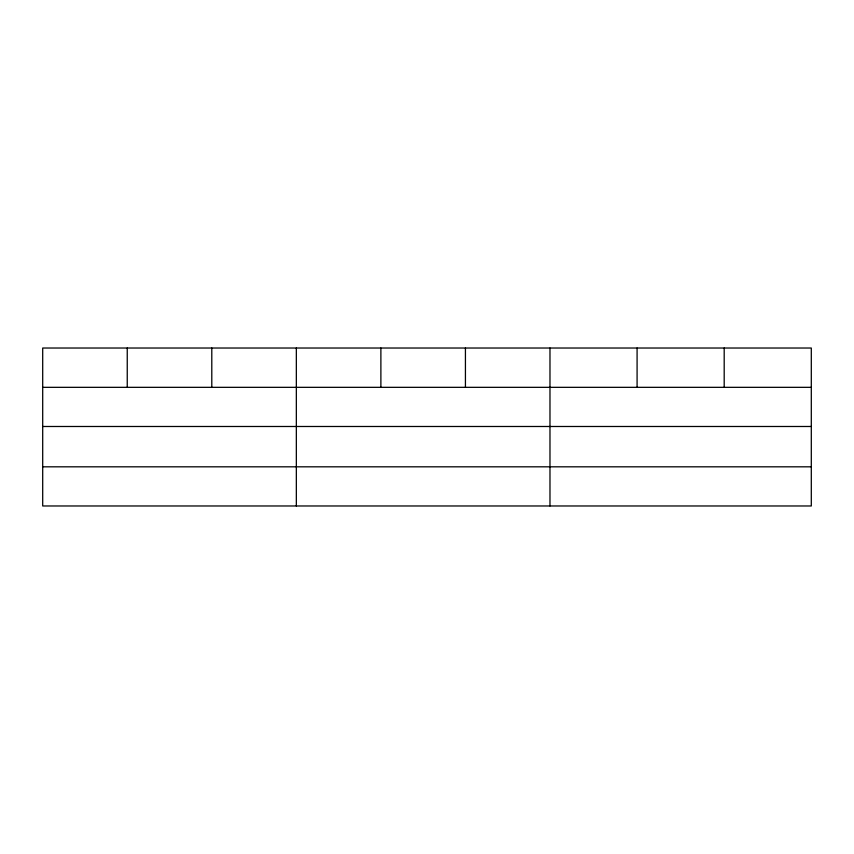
<?xml version="1.0" encoding="UTF-8"?>
<svg xmlns="http://www.w3.org/2000/svg" width="854" height="854" viewBox="0 0 854 854"><rect width="100%" height="100%" fill="white"/><g stroke="black" fill="none" stroke-linecap="round" stroke-linejoin="round"><path stroke-width="1.28" d="M811.3 426.488L811.3 348.026L42.7 348.026L42.7 505.974L811.3 505.974L811.3 426.488L42.7 426.488M42.7 387.332L811.3 387.332M42.7 466.818L811.3 466.818M724.192 348.026L724.192 387.332M637.084 348.026L637.084 387.332M549.976 348.026L549.976 505.974M465.43 348.026L465.43 387.332M380.884 348.026L380.884 387.332M296.338 348.026L296.338 505.974M211.792 348.026L211.792 387.332M127.246 348.026L127.246 387.332"/></g></svg>
